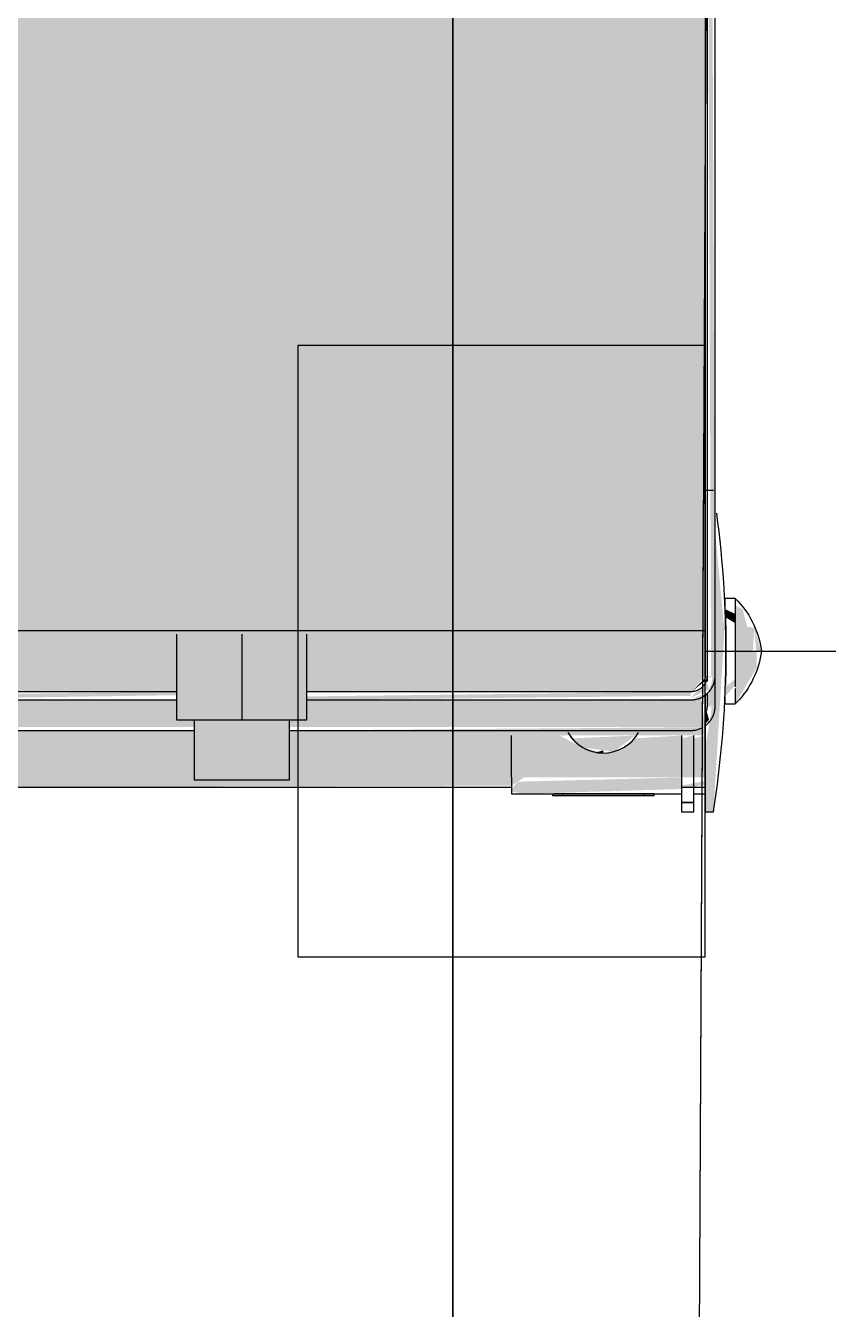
# Model space of a CAD drawing. Header units: metres. Extents: x 4 to 151, y -16 to 34.
# Drawn here: x 67.2968 to 67.4939, y 31.7867 to 32.1016 of the extents above; entities that cross this region are included whole.
import ezdxf

# ---------------------------------------------------------------- set-up
doc = ezdxf.new("R2010")
doc.units = ezdxf.units.M
doc.linetypes.add('IMPORT-_Tracejado pequeno', pattern=[2.25, 1.5, -0.7500000000000001])
for name, color, linetype, lineweight in [('A-ANNO-NOTE', 7, 'Continuous', 9), ('E-ELEC-EQPM', 7, 'Continuous', 50), ('E-LITE', 7, 'Continuous', 35), ('E-POWR-CNDT', 7, 'Continuous', 25), ('Espelho e Módulo', 7, 'Continuous', 9), ('KIRYA - PAREDE', 7, 'Continuous', 35), ('KIRYA - PISO', 7, 'Continuous', 9)]:
    doc.layers.add(name, color=color, linetype=linetype, lineweight=lineweight)
doc.layers.add('Base Revit Coremas_dwg', color=7, linetype='Continuous', lineweight=9, true_color=0x767676)

# ---------------------------------------------------------------- blocks, each defined once
blk = doc.blocks.new('Ramal de Entrada Individual_Saida Subterrânea_Medição em Muro - 3_Trifasico-3753992-PLANTA BAIXA - TÉRREO')
at = {"layer": 'E-ELEC-EQPM', "lineweight": 25, "true_color": 0x7f7f7f}
h = blk.add_hatch(color=8, dxfattribs=at)
h.paths.add_polyline_path([(0.1287964347096706, 0.2019793406996948), (0.1290866864164891, 0.2004793406997038), (0.1292897514196913, 0.2014860239896697), (0.129031157981026, 0.2017446174283394)])
h.paths.add_polyline_path([(0.1362964347096494, 0.2004793406997038), (0.1362964347096494, 0.2024793406997034), (0.1304893255387738, 0.2014776314561832), (0.1345897601260588, 0.2004795550171969)])
h.paths.add_polyline_path([(-0.1275464347097055, 0.2024452665259942), (-0.1275464347097055, 0.2024783988791017), (-0.1350464347097103, 0.2014793406997036), (-0.1342507518251444, 0.2004793406997038), (-0.129227829883577, 0.2014810383365257), (-0.1275464347097055, 0.2023481273817619)])
h = blk.add_hatch(color=8, dxfattribs=at)
h.paths.add_polyline_path([(0.1287964347096533, 0.202345366103484), (0.1287964347096533, 0.2024793406997034), (-0.1275464347097055, 0.2014793406997036), (-0.1275464347097055, 0.2004793406997038), (0.1287964347096533, 0.2014793406996949), (0.1287964347096533, 0.2021864474808897)])
h.paths.add_polyline_path([(-0.1247599972656906, 0.2021881749203982), (-0.1247599972656906, 0.2021841962378896), (-0.1275464347097055, 0.2021864474808897)])
at = {"layer": 'E-ELEC-EQPM', "lineweight": 25, "true_color": 0x73746c}
blk.add_hatch(color=8, dxfattribs=at).paths.add_polyline_path([(0.117824998189846, 0.2000000000000498), (-0.113210812367113, 0.2000000000000498), (-0.1132108123671108, 4.331468517193571e-14), (0.1178249981898482, 4.331468517193571e-14), (0.117824998189846, 0.1849625377168969)])
h = blk.add_hatch(color=8, dxfattribs=at)
h.paths.add_polyline_path([(0.141477473409409, 0.2000000000000498), (0.1335406112462211, 0.1990296756321229), (0.1347964347096541, 0.1964793406997047), (0.1347964347096562, 0.1021258470393259), (0.1397966562103387, 0.1021258470393259), (0.1397966562103387, 0.09792507921871006), (0.1414706013290934, 0.09792507921871006), (0.1414706013290913, 0.1964793406997047)])
h.paths.add_polyline_path([(0.1562814571898209, 4.331468517193571e-14), (0.1558249981898396, 0.1525000000000346), (0.1538249981898378, 0.1555000000000339), (0.1538249981898378, 0.1525000000000346), (0.1435333290883533, 0.1525000000000346), (0.1434953290295856, 0.2000000000000498), (0.141477473409409, 0.2000000000000498), (0.1422964347096524, 0.09792507921871006), (0.1543671622285694, 0.09792507921871006), (0.1543671622285694, 0.07452570206968094), (0.1422964347096524, 0.07452570206968094), (0.1422964347096524, 4.331468517193571e-14), (0.1504889383028157, 4.331468517193571e-14)])
h.paths.add_polyline_path([(0.1562814571898188, 0.1960002375125231), (0.1556193853920189, 0.2000000000000498), (0.1546910235936247, 0.2000000000000498), (0.1558249981898396, 0.1942446174547803), (0.1562814571898188, 0.1942446174547803), (0.1562814571898188, 0.1956639314390348)])
h.paths.add_polyline_path([(0.1414706013290934, 4.331468517193571e-14), (0.1414706013290934, 0.07452570206968094), (0.1397966562103387, 0.07452570206968094), (0.1397966562103387, 0.0703249342490651), (0.1347964347096562, 0.0703249342490651), (0.1347964347096562, 4.331468517193571e-14)])
h.paths.add_polyline_path([(0.1329304093058674, 0.1964793406997047), (0.1287964347096533, 0.2000000000000498), (0.117824998189846, 0.2000000000000498), (0.1178249981898482, 4.331468517193571e-14), (0.1327964347096545, 4.331468517193571e-14), (0.1327964347096545, 0.0703249342490651), (0.1187175483394971, 0.0703249342490651), (0.1187175483394971, 0.1021258470393259), (0.1327964347096545, 0.1021258470393259), (0.1328305088833637, 0.1964793406997047)])
at = {"layer": 'E-ELEC-EQPM', "lineweight": 25, "true_color": 0x7f7f7f}
for points in [[(0.1329304093058674, 0.1964793406997047), (0.1301251628155037, 0.2000000000000498), (0.129409750005518, 0.2000000000000498), (0.1328305088833637, 0.1965792411221976)], [(0.1342964347096542, 0.1964793406997047), (0.1321582704803599, 0.2009830188741266), (0.1303848520413997, 0.2003909233679571), (0.1340552537547567, 0.1967205216546088)], [(0.140753043556532, 0.2000000000000498), (0.1396706815487484, 0.2009793406997037), (0.1378249981898393, 0.2004507772195071), (0.1382757754093031, 0.2000000000000498)], [(0.1397966562103387, 0.1021258470393259), (0.1187175483394971, 0.1021258470393259), (0.1186568795420812, 0.0862253906441955), (0.1397966562103387, 0.0862253906441955)], [(0.1543671622285694, 0.09792507921871006), (0.1397966562103387, 0.09792507921871006), (0.1397966562103387, 0.0862253906441955), (0.1543671622285694, 0.0862253906441955), (0.1543671622285694, 0.09449831977300037)], [(0.1397966562103387, 0.0703249342490651), (0.1397966562103387, 0.0862253906441955), (0.1186568795420812, 0.0862253906441955), (0.1187175483394971, 0.0703249342490651), (0.1315062922942853, 0.0703249342490651)], [(0.1543671622285694, 0.0862253906441955), (0.1397966562103387, 0.0862253906441955), (0.1397966562103387, 0.07452570206968094), (0.1543671622285694, 0.07452570206968094), (0.1543671622285694, 0.07795246151539063)]]:
    blk.add_hatch(color=8, dxfattribs=at).paths.add_polyline_path(points)
h = blk.add_hatch(color=8, dxfattribs=at)
h.paths.add_polyline_path([(0.1347964347096562, -0.008853807203267434), (0.1336374191617694, 0.0703249342490651), (0.1327964347096545, 0.0703249342490651), (0.1337964347096565, -0.008853807203267434), (0.1347623605359449, -0.008853807203267434)])
h.paths.add_polyline_path([(0.1347964347096562, 0.1021258470393259), (0.1337964347096543, 0.1964793406997047), (0.1327964347096524, 0.1964793406997047), (0.1339363227327515, 0.1021258470393259), (0.1347807771435706, 0.1021258470393259)])
at = {"layer": 'E-ELEC-EQPM', "color": 253, "lineweight": 25, "true_color": 0xababab}
for p, q in [((0.1287964347096533, 0.2024793406997034), (-0.1275464347097055, 0.2024793406997034)), ((0.1362964347096494, 0.2024793406997034), (0.1287964347096533, 0.2024793406997034)), ((-0.1275464347097055, 0.2004793406997038), (0.1287964347096533, 0.2004793406997038)), ((-0.1132108123670779, 0.2), (0.1178249981898806, 0.2)), ((0.1178249981898806, 0.2), (0.1294097500055573, 0.2)), ((0.1178249981898806, 0.2), (0.1178249981898806, 0)), ((0.1287964347096533, 0.2004793406997038), (0.1302964347096529, 0.2004793406997038)), ((0.1331109849809519, 0.2004793406997038), (0.1362964347096494, 0.2004793406997038)), ((0.1332530435565763, 0.2), (0.1442305475579656, 0.2)), ((0.1411090092569557, 0.2000625133478696), (0.1409618710221543, 0.2002520988438169)), ((0.1411090092569557, 0.2000625133478696), (0.1409618710221543, 0.2002520988438169)), ((0.1411090092569557, 0.2000625133478696), (0.1409618710221543, 0.2002520988438169)), ((0.1411090092569557, 0.2000625133478696), (0.1409618710221543, 0.2002520988438169)), ((0.1411090092569557, 0.2000625133478696), (0.1409618710221543, 0.2002520988438169)), ((0.1562814571898522, 0.2), (0.1562814571898522, 0.1942446174547347)), ((0.1327964347096545, 0.1964793406997047), (0.1327964347096567, 0.1021258470393259)), ((0.1347964347096562, 0.1021258470393259), (0.1347964347096541, 0.1964793406997047)), ((0.1422964347096524, 0.09792507921871006), (0.1422964347096502, 0.1964793406997047)), ((0.1562814571898522, 0.1524999999999917), (0.1562814571898522, 0)), ((0.1186568795421118, 0.1021258470392838), (0.1397966562103694, 0.1021258470392838)), ((0.1397966562103694, 0.1021258470392838), (0.1397966562103694, 0.08622539064415041)), ((0.1543671622285694, 0.09792507921871006), (0.1397966562103387, 0.09792507921871006)), ((0.1543671622286023, 0.08622539064415144), (0.1543671622286023, 0.09792507921866161)), ((0.1186568795421118, 0.08622539064415019), (0.1397966562103694, 0.08622539064415019)), ((0.1397966562103694, 0.08622539064415019), (0.1397966562103694, 0.07032493424901955)), ((0.1543671622286023, 0.07452570206964114), (0.1543671622286023, 0.08622539064415138)), ((0.1397966562103387, 0.07452570206968094), (0.1543671622285694, 0.07452570206968094)), ((0.1422964347096502, -0.008853807203267434), (0.1422964347096502, 0.07452570206968094)), ((0.1397966562103694, 0.07032493424901955), (0.1186568795421118, 0.07032493424901955)), ((0.1327964347096545, 0.0703249342490651), (0.1327964347096545, -0.008853807203267434)), ((0.1347964347096562, -0.008853807203267434), (0.1347964347096562, 0.0703249342490651))]:
    blk.add_line(p, q, dxfattribs=at)
at = {"layer": 'E-ELEC-EQPM', "color": 253, "lineweight": 25, "true_color": 0xababab, "flags": 128}
for points in [[(0.1347964347096541, 0.1964793406997047), (0.1347916353496205, 0.1967192767048198), (0.134777244947468, 0.1969588288635113), (0.1347532865247784, 0.1971976139434367), (0.1347197984099066, 0.1974352499393842), (0.1346768341767011, 0.1976713566844696), (0.1346244625587669, 0.1979055564582651), (0.1345627673395198, 0.1981374745910918), (0.1344918472181491, 0.1983667400633989), (0.1344118156517224, 0.198592986099349), (0.1343228006736717, 0.1988158507535495), (0.1342249446889747, 0.1990349774901008), (0.1341184042463291, 0.1992500157529556), (0.1340033497877193, 0.199460621526766), (0.1338799653757358, 0.1996664578872312), (0.133748448399111, 0.1998671955400707), (0.1336090092569596, 0.2000625133478696), (0.1334618710221603, 0.2002520988438169), (0.1333072690844995, 0.2004356487315306), (0.1331454507740999, 0.2006128693703644), (0.1329766749657362, 0.2007834772451034), (0.1328012116647015, 0.2009471994195294), (0.1326193415748453, 0.2011037739730939), (0.1324313556495164, 0.2012529504199178), (0.132237554626087, 0.2013944901095047), (0.1320382485448643, 0.2015281666085424), (0.1318337562530511, 0.2016537660631609), (0.1316244048946982, 0.2017710875410056), (0.1314105293873154, 0.2018799433527541), (0.1311924718860906, 0.2019801593523297), (0.1309705812365136, 0.2020715752155103), (0.1307452124162879, 0.2021540446963948), (0.130516725967447, 0.2022274358614323), (0.1302854874195678, 0.2022916313004076), (0.130051866705002, 0.202346528314315), (0.1298162375670555, 0.2023920390796328), (0.1295789769620826, 0.2024280907888453), (0.1293404644564401, 0.2024546257669246), (0.1291010816192537, 0.202471601563556), (0.128861211412002, 0.2024789910210816), (0.1287964347096533, 0.2024793406997034)], [(0.1324313556495142, 0.2012529504199178), (0.132237554626087, 0.2013944901095047), (0.1320382485448621, 0.2015281666085424), (0.1318337562530511, 0.2016537660631609), (0.1316244048946961, 0.2017710875410056), (0.1314105293873132, 0.2018799433527541), (0.1311924718860906, 0.2019801593523297), (0.1309705812365136, 0.2020715752155103), (0.1307452124162879, 0.2021540446963948), (0.1305167259674449, 0.2022274358614323), (0.1302854874195678, 0.2022916313004076), (0.130051866705002, 0.202346528314315), (0.1298162375670555, 0.2023920390796328), (0.1295789769620826, 0.2024280907888453), (0.1293404644564401, 0.2024546257669246), (0.1291010816192537, 0.202471601563556), (0.128861211412002, 0.2024789910210816)], [(0.1324313556495142, 0.2012529504199178), (0.132237554626087, 0.2013944901095047), (0.1320382485448621, 0.2015281666085424), (0.1318337562530511, 0.2016537660631609), (0.1316244048946961, 0.2017710875410056), (0.1314105293873132, 0.2018799433527541), (0.1311924718860906, 0.2019801593523297), (0.1309705812365136, 0.2020715752155103), (0.1307452124162879, 0.2021540446963948), (0.1305167259674449, 0.2022274358614323), (0.1302854874195678, 0.2022916313004076), (0.130051866705002, 0.202346528314315), (0.1298162375670555, 0.2023920390796328), (0.1295789769620826, 0.2024280907888453), (0.1293404644564401, 0.2024546257669246), (0.1291010816192537, 0.202471601563556), (0.128861211412002, 0.2024789910210816)], [(0.1324313556495142, 0.2012529504199178), (0.132237554626087, 0.2013944901095047), (0.1320382485448621, 0.2015281666085424), (0.1318337562530511, 0.2016537660631609), (0.1316244048946982, 0.2017710875410056), (0.1314105293873132, 0.2018799433527541), (0.1311924718860906, 0.2019801593523297), (0.1309705812365136, 0.2020715752155103), (0.1307452124162879, 0.2021540446963948), (0.1305167259674449, 0.2022274358614323), (0.1302854874195678, 0.2022916313004076), (0.130051866705002, 0.202346528314315), (0.1298162375670555, 0.2023920390796328), (0.1295789769620826, 0.2024280907888453), (0.1293404644564401, 0.2024546257669246), (0.1291010816192537, 0.202471601563556), (0.128861211412002, 0.2024789910210816)], [(0.1324313556495142, 0.2012529504199178), (0.132237554626087, 0.2013944901095047), (0.1320382485448621, 0.2015281666085424), (0.1318337562530511, 0.2016537660631609), (0.1316244048946961, 0.2017710875410056), (0.1314105293873132, 0.2018799433527541), (0.1311924718860906, 0.2019801593523297), (0.1309705812365136, 0.2020715752155103), (0.1307452124162879, 0.2021540446963948), (0.1305167259674449, 0.2022274358614323), (0.1302854874195678, 0.2022916313004076), (0.130051866705002, 0.202346528314315), (0.1298162375670555, 0.2023920390796328), (0.1295789769620826, 0.2024280907888453), (0.1293404644564401, 0.2024546257669246), (0.1291010816192537, 0.202471601563556), (0.128861211412002, 0.2024789910210816)], [(0.1411090092569557, 0.2000625133478696), (0.1409618710221543, 0.2002520988438169), (0.1408072690844957, 0.2004356487315306), (0.1406454507740938, 0.2006128693703644), (0.1404766749657323, 0.2007834772451034), (0.1403012116646955, 0.2009471994195294), (0.1401193415748414, 0.2011037739730939), (0.1399313556495104, 0.2012529504199178), (0.1397375546260831, 0.2013944901095047), (0.1395382485448582, 0.2015281666085424), (0.1393337562530451, 0.2016537660631609), (0.1391244048946922, 0.2017710875410056), (0.1389105293873094, 0.2018799433527541), (0.1386924718860867, 0.2019801593523297), (0.1384705812365097, 0.2020715752155103), (0.1382452124162818, 0.2021540446963948), (0.138016725967441, 0.2022274358614323), (0.1377854874195639, 0.2022916313004076), (0.1375518667049981, 0.202346528314315), (0.1373162375670516, 0.2023920390796328), (0.1370789769620766, 0.2024280907888453), (0.1368404644564362, 0.2024546257669246), (0.1366010816192498, 0.202471601563556), (0.1363612114119981, 0.2024789910210816), (0.1362964347096494, 0.2024793406997034)], [(0.1399313556495104, 0.2012529504199178), (0.1397375546260831, 0.2013944901095047), (0.1395382485448582, 0.2015281666085424), (0.1393337562530451, 0.2016537660631609), (0.1391244048946922, 0.2017710875410056), (0.1389105293873094, 0.2018799433527541), (0.1386924718860867, 0.2019801593523297), (0.1384705812365097, 0.2020715752155103), (0.1382452124162818, 0.2021540446963948), (0.138016725967441, 0.2022274358614323), (0.1377854874195639, 0.2022916313004076), (0.1375518667049981, 0.202346528314315), (0.1373162375670516, 0.2023920390796328), (0.1370789769620766, 0.2024280907888453), (0.1368404644564362, 0.2024546257669246), (0.1366010816192498, 0.202471601563556), (0.1363612114119981, 0.2024789910210816)], [(0.1399313556495104, 0.2012529504199178), (0.1397375546260831, 0.2013944901095047), (0.1395382485448582, 0.2015281666085424), (0.1393337562530451, 0.2016537660631609), (0.1391244048946922, 0.2017710875410056), (0.1389105293873094, 0.2018799433527541), (0.1386924718860867, 0.2019801593523297), (0.1384705812365097, 0.2020715752155103), (0.1382452124162818, 0.2021540446963948), (0.138016725967441, 0.2022274358614323), (0.1377854874195639, 0.2022916313004076), (0.1375518667049981, 0.202346528314315), (0.1373162375670516, 0.2023920390796328), (0.1370789769620766, 0.2024280907888453), (0.1368404644564362, 0.2024546257669246), (0.1366010816192498, 0.202471601563556), (0.1363612114119981, 0.2024789910210816)], [(0.1399313556495104, 0.2012529504199178), (0.1397375546260831, 0.2013944901095047), (0.1395382485448582, 0.2015281666085424), (0.1393337562530451, 0.2016537660631609), (0.1391244048946922, 0.2017710875410056), (0.1389105293873094, 0.2018799433527541), (0.1386924718860867, 0.2019801593523297), (0.1384705812365097, 0.2020715752155103), (0.1382452124162818, 0.2021540446963948), (0.138016725967441, 0.2022274358614323), (0.1377854874195639, 0.2022916313004076), (0.1375518667049981, 0.202346528314315), (0.1373162375670516, 0.2023920390796328), (0.1370789769620766, 0.2024280907888453), (0.1368404644564362, 0.2024546257669246), (0.1366010816192498, 0.202471601563556), (0.1363612114119981, 0.2024789910210816)], [(0.1399313556495104, 0.2012529504199178), (0.1397375546260831, 0.2013944901095047), (0.1395382485448582, 0.2015281666085424), (0.1393337562530451, 0.2016537660631609), (0.1391244048946922, 0.2017710875410056), (0.1389105293873094, 0.2018799433527541), (0.1386924718860867, 0.2019801593523297), (0.1384705812365097, 0.2020715752155103), (0.1382452124162818, 0.2021540446963948), (0.138016725967441, 0.2022274358614323), (0.1377854874195639, 0.2022916313004076), (0.1375518667049981, 0.202346528314315), (0.1373162375670516, 0.2023920390796328), (0.1370789769620766, 0.2024280907888453), (0.1368404644564362, 0.2024546257669246), (0.1366010816192498, 0.202471601563556), (0.1363612114119981, 0.2024789910210816)], [(0.1399313556495104, 0.2012529504199178), (0.1397375546260831, 0.2013944901095047), (0.1395382485448582, 0.2015281666085424), (0.1393337562530451, 0.2016537660631609), (0.1391244048946922, 0.2017710875410056), (0.1389105293873094, 0.2018799433527541), (0.1386924718860867, 0.2019801593523297), (0.1384705812365097, 0.2020715752155103), (0.1382452124162818, 0.2021540446963948), (0.138016725967441, 0.2022274358614323), (0.1377854874195639, 0.2022916313004076), (0.1375518667049981, 0.202346528314315), (0.1373162375670516, 0.2023920390796328), (0.1370789769620766, 0.2024280907888453), (0.1368404644564362, 0.2024546257669246), (0.1366010816192498, 0.202471601563556), (0.1363612114119981, 0.2024789910210816)], [(0.1287964347096533, 0.2004793406997038), (0.128956392046401, 0.2004761411263467), (0.1291160934855309, 0.2004665475249189), (0.1292752835388093, 0.2004505752431215), (0.1294337075361113, 0.2004282498332055), (0.1295911120328335, 0.2003996070110656), (0.1297472452153631, 0.2003646925991167), (0.1299018573039091, 0.2003235624529447), (0.1300547009521189, 0.2002762823720266), (0.1302055316427538, 0.2002229279944146), (0.1303541080788896, 0.2001635846757155), (0.130500192569918, 0.2000983473525799), (0.1306435514118212, 0.2000273203908234), (0.1307839552610275, 0.1999506174184139), (0.1309211795013361, 0.1998683611437583), (0.1310550046032349, 0.1997806831593476), (0.1311852164751038, 0.1996877237312394), (0.131311606805728, 0.1995896315747051), (0.1314339733975401, 0.1994865636162675), (0.1315521204900974, 0.1993786847426663), (0.1316658590732524, 0.199266167537089), (0.1317750071895364, 0.1991491920030659), (0.1318793902252496, 0.1990279452764965), (0.1319788411897996, 0.1989026213262758), (0.1320732009828576, 0.1987734206439881), (0.1321623186488863, 0.1986405499231701), (0.1322460516186262, 0.1985042217286381), (0.1323242659371923, 0.1983646541563985), (0.1323968364783586, 0.1982220704848085), (0.1324636471447417, 0.1980766988173253), (0.1325245910535244, 0.1979287717176058), (0.1325795707074524, 0.1977785258374597), (0.13262849815081, 0.1976262015382267), (0.1326712951101255, 0.1974720425063158), (0.1327078931193942, 0.1973162953632691), (0.1327382336296082, 0.1971592092713033), (0.1327622681024223, 0.1970010355346504), (0.1327799580878042, 0.1968420271975626), (0.1327912752855563, 0.1966824386394412), (0.1327962015905755, 0.1965225251679386), (0.1327964347096545, 0.1964793406997047)], [(0.1347964347096541, 0.1964793406997047), (0.1347916353496205, 0.1967192767048198), (0.134777244947468, 0.1969588288635113), (0.1347532865247784, 0.1971976139434367), (0.1347197984099066, 0.1974352499393842), (0.1346768341767011, 0.1976713566844696), (0.1346244625587669, 0.1979055564582651), (0.1345627673395198, 0.1981374745910918), (0.1344918472181491, 0.1983667400633989), (0.1344118156517224, 0.198592986099349), (0.1343228006736717, 0.1988158507535495), (0.1342249446889747, 0.1990349774901008), (0.1341184042463291, 0.1992500157529556), (0.1340033497877193, 0.199460621526766), (0.1338799653757358, 0.1996664578872312), (0.133748448399111, 0.1998671955400707), (0.1336090092569596, 0.2000625133478696), (0.1334618710221603, 0.2002520988438169)], [(0.1347964347096541, 0.1964793406997047), (0.1347916353496205, 0.1967192767048198), (0.134777244947468, 0.1969588288635113), (0.1347532865247784, 0.1971976139434367), (0.1347197984099066, 0.1974352499393842), (0.1346768341767011, 0.1976713566844696), (0.1346244625587669, 0.1979055564582651), (0.1345627673395198, 0.1981374745910918), (0.1344918472181491, 0.1983667400633989), (0.1344118156517224, 0.198592986099349), (0.1343228006736717, 0.1988158507535495), (0.1342249446889747, 0.1990349774901008), (0.1341184042463291, 0.1992500157529556), (0.1340033497877193, 0.199460621526766), (0.1338799653757358, 0.1996664578872312), (0.133748448399111, 0.1998671955400707), (0.1336090092569596, 0.2000625133478696), (0.1334618710221603, 0.2002520988438169)], [(0.1347964347096541, 0.1964793406997047), (0.1347916353496205, 0.1967192767048198), (0.134777244947468, 0.1969588288635113), (0.1347532865247784, 0.1971976139434367), (0.1347197984099066, 0.1974352499393929), (0.1346768341767011, 0.1976713566844696), (0.1346244625587669, 0.1979055564582651), (0.1345627673395198, 0.1981374745910918), (0.1344918472181491, 0.1983667400633989), (0.1344118156517224, 0.198592986099349), (0.1343228006736717, 0.1988158507535495), (0.1342249446889747, 0.1990349774901008), (0.1341184042463291, 0.1992500157529556), (0.1340033497877193, 0.199460621526766), (0.1338799653757358, 0.1996664578872312), (0.133748448399111, 0.1998671955400707), (0.1336090092569596, 0.2000625133478696), (0.1334618710221603, 0.2002520988438169)], [(0.1347964347096541, 0.1964793406997047), (0.1347916353496205, 0.1967192767048198), (0.134777244947468, 0.1969588288635113), (0.1347532865247784, 0.1971976139434367), (0.1347197984099066, 0.1974352499393842), (0.1346768341767011, 0.1976713566844696), (0.1346244625587669, 0.1979055564582651), (0.1345627673395198, 0.1981374745910918), (0.1344918472181491, 0.1983667400633989), (0.1344118156517224, 0.198592986099349), (0.1343228006736717, 0.1988158507535495), (0.1342249446889747, 0.1990349774901008), (0.1341184042463291, 0.1992500157529556), (0.1340033497877193, 0.199460621526766), (0.1338799653757336, 0.1996664578872312), (0.133748448399111, 0.1998671955400707), (0.1336090092569596, 0.2000625133478696), (0.1334618710221603, 0.2002520988438169)], [(0.1362964347096494, 0.2004793406997038), (0.1364563920463971, 0.2004761411263467), (0.136616093485527, 0.2004665475249189), (0.1367752835388033, 0.2004505752431215), (0.1369337075361053, 0.2004282498332055), (0.1370911120328296, 0.2003996070110656), (0.1372472452153592, 0.2003646925991167), (0.1374018573039053, 0.2003235624529447), (0.1375547009521151, 0.2002762823720266), (0.1377055316427499, 0.2002229279944146), (0.1378541080788835, 0.2001635846757155), (0.1380001925699141, 0.2000983473525799), (0.1381435514118152, 0.2000273203908234)], [(0.1422964347096502, 0.1964793406997047), (0.1422916353496145, 0.1967192767048198), (0.1422772449474641, 0.1969588288635113), (0.1422532865247723, 0.1971976139434367), (0.1422197984099027, 0.1974352499393929), (0.1421768341766972, 0.1976713566844696), (0.142124462558763, 0.1979055564582651), (0.1420627673395159, 0.1981374745910918), (0.1419918472181452, 0.1983667400633989), (0.1419118156517185, 0.198592986099349), (0.1418228006736678, 0.1988158507535495), (0.1417249446889687, 0.1990349774901008), (0.1416184042463252, 0.1992500157529556), (0.1415033497877154, 0.199460621526766)], [(0.1422964347096502, 0.1964793406997047), (0.1422916353496145, 0.1967192767048198), (0.1422772449474641, 0.1969588288635113), (0.1422532865247723, 0.1971976139434367), (0.1422197984099027, 0.1974352499393929), (0.1421768341766972, 0.1976713566844696), (0.142124462558763, 0.1979055564582651), (0.1420627673395159, 0.1981374745910918), (0.1419918472181452, 0.1983667400633989), (0.1419118156517185, 0.198592986099349), (0.1418228006736678, 0.1988158507535495), (0.1417249446889687, 0.1990349774901008), (0.1416184042463252, 0.1992500157529556), (0.1415033497877154, 0.199460621526766)], [(0.1422964347096502, 0.1964793406997047), (0.1422916353496145, 0.1967192767048198), (0.1422772449474641, 0.1969588288635113), (0.1422532865247723, 0.1971976139434367), (0.1422197984099027, 0.1974352499393929), (0.1421768341766972, 0.1976713566844696), (0.142124462558763, 0.1979055564582651), (0.1420627673395159, 0.1981374745910918), (0.1419918472181452, 0.1983667400633989), (0.1419118156517185, 0.198592986099349), (0.1418228006736678, 0.1988158507535495), (0.1417249446889687, 0.1990349774901008), (0.1416184042463252, 0.1992500157529556)], [(0.142296434709648, 0.1964793406997047), (0.1422916353496145, 0.1967192767048198), (0.1422772449474641, 0.1969588288635113), (0.1422532865247723, 0.1971976139434367), (0.1422197984099027, 0.1974352499393842), (0.1421768341766972, 0.1976713566844696), (0.142124462558763, 0.1979055564582651), (0.1420627673395138, 0.1981374745910918), (0.1419918472181452, 0.1983667400633989), (0.1419118156517164, 0.198592986099349), (0.1418228006736678, 0.1988158507535495), (0.1417249446889687, 0.1990349774901008), (0.141618404246323, 0.1992500157529556)], [(0.142296434709648, 0.1964793406997047), (0.1422916353496145, 0.1967192767048198), (0.1422772449474641, 0.1969588288635113), (0.1422532865247723, 0.1971976139434367), (0.1422197984099027, 0.1974352499393842), (0.1421768341766972, 0.1976713566844696), (0.142124462558763, 0.1979055564582651), (0.1420627673395138, 0.1981374745910918), (0.1419918472181452, 0.1983667400633989), (0.1419118156517164, 0.198592986099349), (0.1418228006736678, 0.1988158507535495), (0.1417249446889687, 0.1990349774901008)], [(0.142296434709648, 0.1964793406997047), (0.1422916353496145, 0.1967192767048198), (0.1422772449474641, 0.1969588288635113), (0.1422532865247723, 0.1971976139434367), (0.1422197984099027, 0.1974352499393842), (0.1421768341766972, 0.1976713566844696), (0.142124462558763, 0.1979055564582651), (0.1420627673395138, 0.1981374745910918), (0.1419918472181452, 0.1983667400633989), (0.1419118156517164, 0.198592986099349), (0.1418228006736678, 0.1988158507535495)]]:
    blk.add_lwpolyline(points, dxfattribs=at)
blk = doc.blocks.new('1_g_ Sensor de Presença_Conjunto 4x2 - a_Sensor de presença-V17-PLANTA BAIXA - TÉRREO')
at = {"layer": 'Espelho e Módulo', "lineweight": 25, "true_color": 0xfbfbfb}
h = blk.add_hatch(color=7, dxfattribs=at)
h.paths.add_polyline_path([(-0.00569330862203733, 0.01213564021141888), (-0.006051971160266834, 0.01032366488579048), (-0.01030135190412031, 0.009206414284588255), (-0.01119393857839024, 0.007410572915028729), (-5.197762220632285e-14, 0.007410572915028729), (-3.248601387895178e-14, 0.01171355358728849)])
h.paths.add_polyline_path([(-3.248601387895178e-14, 0.01266832442787406), (-3.248601387895178e-14, 0.01384036866988861), (-0.00569330862203733, 0.01213564021141888), (-3.248601387895178e-14, 0.01249449487398974)])
for points in [[(0.01292625189653889, 0.007410572915028729), (0.004071227829352455, 0.01266832442787406), (-3.248601387895178e-14, 0.01266832442787406), (-3.248601387895178e-14, 0.007410572915028729), (0.01176476193618577, 0.007410572915028729)], [(-0.006855180278575597, 0.007410572915028729), (-0.009140240371419691, 0.007410572915028729), (-0.01030135190412031, 0.004921356621564178), (-0.00822828746386516, 0.005134648236380963)], [(0.01119393857832526, 0.004886929808700484), (0.008310646872354199, 0.007410572915028729), (0.006855180278510625, 0.007410572915028729), (0.00874999999996769, 0.004981191821022389)]]:
    blk.add_hatch(color=7, dxfattribs=at).paths.add_polyline_path(points)
h = blk.add_hatch(color=7, dxfattribs=at)
h.paths.add_polyline_path([(0.01347143651977636, 0.001979340699714294), (0.01368786761167688, 0.0005134148734238352), (0.01371261747466739, 0.001738159744818927)])
h.paths.add_polyline_path([(0.03945262852539683, 0.002040112774588579), (-0.005000000000027018, 0.004742464549586248), (-0.02928399791265069, 0.00247934069971418), (0.01516400749346464, 0.00147772624931697), (0.02383883476479843, 6.064055924070999e-14), (0.03945262852539683, 6.064055924070999e-14)])
h.paths.add_polyline_path([(0.01408475181565187, 6.064055924070999e-14), (0.01347143651977636, 0.0004793406997146349), (0.01347143651977636, 6.064055924070999e-14)])
h.paths.add_polyline_path([(0.006584751815644916, 6.064055924070999e-14), (0.005971436519780229, 0.0004793406997146349), (0.005971436519780229, 6.064055924070999e-14)])
at = {"layer": 'Espelho e Módulo', "color": 253, "lineweight": 25, "true_color": 0xababab}
for p, q in [((-0.01292625189660603, 0.007410572915028729), (-0.01292625189660603, 0.004805148768996469)), ((-0.01292625189657255, 0.007410572914977334), (0, 0.007410572914977334)), ((8.353174447702684e-17, 0.007410572914977334), (0.00877277167749414, 0.007410572914977334)), ((0.009140240371391968, 0.007410572914977334), (0.01292625189657255, 0.007410572914977334)), ((0.01292625189653889, 0.004805148768996469), (0.01292625189653889, 0.007410572915028729)), ((-0.03945262852542644, 0.002040112774548377), (-0.03945262852542796, 0)), ((0.03945262852542796, -2.707167823245982e-16), (0.03945262852542796, 0.002040112774547159)), ((0.02067033083974575, -1.418360617192914e-16), (0.03945262852542796, -2.707167823245982e-16))]:
    blk.add_line(p, q, dxfattribs=at)
at = {"layer": 'Espelho e Módulo', "color": 253, "lineweight": 25, "true_color": 0xababab, "flags": 128}
for points in [[(-0.01292625189660603, 0.007410572915028729), (-0.01229637412130388, 0.008027682759729942), (-0.01164232236923023, 0.008619110589527804), (-0.01096514298366438, 0.009183910246054142), (-0.01026591930716412, 0.00972117817034457), (-0.00954576994845201, 0.01023005484831883), (-0.00880584699288217, 0.01070972618588346), (-0.008047334159335447, 0.01115942481117045), (-0.007271444906542536, 0.01157843130235265), (-0.006479420491793422, 0.011966075338411), (-0.005672527985195131, 0.01232173677158014), (-0.004852058242628926, 0.01264484661943664), (-0.004019323840659883, 0.0129348879751484), (-0.003175656976690772, 0.01319139683443002), (-0.002322407337730107, 0.01341396283781785), (-0.00146093994118541, 0.01360222992718202), (-0.0005926329511187078, 0.01375589691534056), (-3.248601387895178e-14, 0.01384036866988861)], [(-3.248601387895178e-14, 0.01384036866988861), (0.0008721590024061129, 0.01371033311046308), (0.001738420335223435, 0.0135455245078082), (0.002597398165083121, 0.01334620652050906), (0.003447718310697616, 0.0131126980148616), (0.00428802044122387, 0.01284537255463438), (0.005116960252503571, 0.01254465780355108), (0.00593321161767625, 0.01221103484104847), (0.006735468708678412, 0.01184503739272168), (0.007522448085306474, 0.01144725097640121), (0.008292890748434633, 0.01101831196549017), (0.009045564154156386, 0.01055890657091325), (0.009779264185581622, 0.01006976974328868), (0.0104928170791771, 0.009551683997211785), (0.01118508130252955, 0.009005478159356586), (0.01185494938055556, 0.008432026042526674), (0.01250134966722819, 0.007832245047795028), (0.01292625189653889, 0.007410572915028729)]]:
    blk.add_lwpolyline(points, dxfattribs=at)
at = {"layer": 'Espelho e Módulo', "color": 253, "lineweight": 25, "true_color": 0xababab}
blk.add_arc((-2.089595163567992e-15, -0.2479059238677093), 0.2530405721040361, 81.03017697777777, 97.69667659901235, dxfattribs=at)
for points, knots in [([(1.696171563050158e-15, 0.005134648236326887), (-0.0007811249564025199, 0.005134648236326899), (-0.002302356304051592, 0.005127346044937876), (-0.00443212115390387, 0.005098735018412428), (-0.006496270926834919, 0.005053841593285458), (-0.00835522006901665, 0.004998628262875609), (-0.00994673003141049, 0.004940470628261242), (-0.01125417248623635, 0.004885090435115678), (-0.0122002114937937, 0.004840746483232058), (-0.01284872083189125, 0.004808344489207767), (-0.01297858613394371, 0.004801582614541736), (-0.01280063751034736, 0.004810694932323785), (-0.0124150548590625, 0.004830082459648756), (-0.01182015548882785, 0.004858881340983075), (-0.01128610959740129, 0.00488285454597296), (-0.01119371670926099, 0.004886947278661946)], [0, 0, 0, 0, 0.05555555555555555, 0.1111111111111111, 0.1666666666666667, 0.2222222222222222, 0.2777777777777778, 0.3333333333333333, 0.3888888888888888, 0.4444444444444444, 0.5138888888888888, 0.548611111111111, 0.5833333333333333, 0.6527777777777777, 0.666626999177329, 0.666626999177329, 0.666626999177329, 0.666626999177329]), ([(-0.008310950520438527, 0.004998171475362962), (-0.0081676014011489, 0.00500287161856779), (-0.007289820419404897, 0.005030895366183436), (-0.004655559906089972, 0.005101761145324693), (-0.00195310092701532, 0.005134648236326914), (1.471381195594472e-15, 0.005134648236326887)], [0.7777777777777779, 0.7777777777777779, 0.7777777777777779, 0.7777777777777779, 0.7916666666666667, 0.8611111111111112, 1, 1, 1, 1]), ([(1.47142638759878e-15, 0.005134648236326887), (0.001562480741614607, 0.005134648236326866), (0.003748735284144215, 0.005113575762881976), (0.006492554403116174, 0.00505392805480449), (0.007730993905161572, 0.005017173044046901), (0.008306220534907196, 0.004998282960021017)], [0, 0, 0, 0, 0.1111111111111111, 0.1666666666666667, 0.2222222222222222, 0.2222222222222222, 0.2222222222222222, 0.2222222222222222]), ([(0.00831661020766836, 0.004997976713559394), (0.008172808698583658, 0.005002697579835024), (0.007292115140152548, 0.005030851576797116), (0.004657097179297113, 0.005101724457281076), (0.001952812391011768, 0.005134648236326857), (1.696075587918552e-15, 0.005134648236326887)], [0.7777777777777779, 0.7777777777777779, 0.7777777777777779, 0.7777777777777779, 0.7916666666666667, 0.8611111111111112, 1, 1, 1, 1]), ([(0.01119339011818241, 0.004886954094467605), (0.01156937387523508, 0.004870316900403283), (0.01219981672390593, 0.004840764386263248), (0.01284798271400226, 0.004808382731611584), (0.01297849336991624, 0.004801585686514921), (0.01280148783565385, 0.004810654347975609), (0.01241423570543965, 0.004830111086609834), (0.01155128345735516, 0.004871985509146037), (0.01018689292493825, 0.004930906905886908), (0.00915992696625795, 0.004969183009296704), (0.008750813297011906, 0.00498333796266408)], [0.3333333333333333, 0.3333333333333333, 0.3333333333333333, 0.3333333333333333, 0.3888888888888888, 0.4444444444444444, 0.5138888888888888, 0.548611111111111, 0.5833333333333333, 0.6527777777777777, 0.7222222222222222, 0.7634944412361477, 0.7634944412361477, 0.7634944412361477, 0.7634944412361477])]:
    blk.add_open_spline(points, degree=3, knots=knots, dxfattribs=at)
blk = doc.blocks.new('PVC Corrugado Amarelo_Caixa de Luz 4x2 - PVC Corrugado Amarelo_Caixa de Luz 4x2-V18-PLANTA BAIXA - TÉRREO')
at = {"layer": 'E-POWR-CNDT', "true_color": 0xffff00}
for points in [[(-0.03499999999996172, 0.04449999999996389), (-0.03382842712470684, 0.005755382545217504), (-0.03099999999996263, 0.005755382545217504), (-0.03203527618036988, 0.04605291427057369), (-0.03382842712470684, 0.04749999999996321), (-0.03446410161509946, 0.04749999999996321)], [(-0.02465925826283734, 0.02241180954904442), (-0.02070507723077285, 0.01714027715840673), (-0.02140208917829384, 0.03234816783476242), (-0.0220710678118268, 0.03207106781183752), (-0.0236602540378051, 0.02999999999995853), (-0.02448265759736232, 0.02375322478013786)], [(-0.02499999999996183, 0.02499999999995967), (-0.02431851652574101, 0.02499999999995967), (-0.02479434416921149, 0.02656211112218096)], [(-0.03099999999996263, 0.002755382545218185), (-0.0206917519393384, 0.002755382545218185), (-0.02140554936805513, 0.005755382545217504), (-0.03099999999996263, 0.005755382545217504)]]:
    blk.add_hatch(color=2, dxfattribs=at).paths.add_polyline_path(points)
h = blk.add_hatch(color=2, dxfattribs=at)
h.paths.add_polyline_path([(-0.03099999999996263, -5.197762220632285e-14), (-0.0207083308984759, -5.197762220632285e-14), (-0.02140554936805513, 0.002755382545218185), (-0.03099999999996263, 0.002755382545218185)])
h.paths.add_polyline_path([(-0.03099999999996263, 0.0103935600385832), (-0.03099999999996263, 0.005755382545217504), (-0.0207083308984759, 0.005755382545217504), (-0.02140208917829384, 0.01741560682819727), (-0.0236602540378051, 0.0199999999999608), (-0.02499999999996183, 0.02499999999995967), (-0.0236602540378051, 0.02999999999995853), (-0.0207083308984759, 0.03575151601979872), (-0.0207083308984759, 0.04749999999996321), (-0.03099999999996047, 0.04749999999996321), (-0.03099999999996263, 0.0129259271713405)])
at = {"layer": 'E-POWR-CNDT', "color": 253, "true_color": 0xababab}
for p, q in [((-0.03499999999996172, 0.04749999999996321), (-0.03499999999996172, 0.005755382545217504)), ((-0.03486370330515626, 0.04749999999999995), (-0.03499999999999998, 0.04749999999999995)), ((-0.03100000000000001, 0.04750000000000003), (-0.03499999999999998, 0.04750000000000003)), ((-0.031, 0.04749999999999995), (-0.03299999999999999, 0.04749999999999995)), ((-0.03100000000000001, 0.04750000000000003), (-0.02070833089851374, 0.04750000000000003)), ((-0.03499999999996172, 0.03749999999995682), (-0.0354603475573177, 0.03749999999995682)), ((-0.03499999999996172, 0.03749999999995682), (-0.0354603475573177, 0.03749999999995682)), ((-0.03546034755735734, 0.03749999999999998), (-0.03546034755735734, 0.02499999999999994)), ((-0.03546034755735734, 0.03749999999999993), (-0.03546034755735734, 0.02499999999999985)), ((-0.03499999999996172, 0.03499999999995739), (-0.0354603475573177, 0.03499999999995739)), ((-0.03546034755735734, 0.03500000000000005), (-0.03546034755735734, 0.02500000000000006)), ((-0.03499999999999999, 0.02500000000000004), (-0.03499999999999999, 0.03707407282861333)), ((-0.03499999999999999, 0.02500000000000003), (-0.03499999999999999, 0.03707407282861333)), ((-0.03499999999999998, 0.02500000000000002), (-0.03499999999999998, 0.03707407282861331)), ((-0.03499999999999998, 0.02499999999999977), (-0.03499999999999998, 0.03707407282861325)), ((-0.03499999999999999, 0.02500000000000007), (-0.03499999999999999, 0.03465925826289074)), ((-0.03499999999999999, 0.02500000000000006), (-0.03499999999999999, 0.03465925826289074)), ((-0.03546034755735734, 0.02500000000000004), (-0.03546034755735734, 0.01249999999999997)), ((-0.03546034755735734, 0.02499999999999995), (-0.03546034755735734, 0.01249999999999992)), ((-0.03546034755735734, 0.02500000000000008), (-0.03546034755735734, 0.01500000000000006)), ((-0.03499999999999999, 0.01249999999999997), (-0.03499999999999999, 0.02500000000000012)), ((-0.03499999999999998, 0.01249999999999992), (-0.03499999999999998, 0.02499999999999987)), ((-0.03499999999999999, 0.01500000000000006), (-0.03499999999999999, 0.02500000000000006)), ((-0.0354603475573177, 0.01499999999995327), (-0.03499999999996172, 0.01499999999995327)), ((-0.0354603475573177, 0.01249999999996251), (-0.03499999999996172, 0.01249999999996251)), ((-0.0354603475573177, 0.01249999999996251), (-0.03499999999996172, 0.01249999999996251)), ((-0.03945262852538817, 0.005755382545217504), (-0.03945262852538817, 0.002755382545218185)), ((-0.03709680190075201, 0.005755382545258425), (-0.0394526285254279, 0.005755382545258425)), ((-0.03709680190075201, 0.005755382545258425), (-0.0394526285254279, 0.005755382545258425)), ((-0.03710199885291466, 0.005755382545217504), (-0.03710199885291466, 0.002755382545218185)), ((-0.03710199885291466, 0.005755382545217504), (-0.03710199885291466, 0.002755382545218185)), ((-0.03100000000000469, 0.00575538254525846), (-0.03710199885295151, 0.00575538254525846)), ((-0.03545849455626718, 0.00575538254525839), (-0.03710199885295151, 0.00575538254525839)), ((-0.03709680190075154, 0.00575538254525839), (-0.03709680190075154, 0.00275538254525839)), ((-0.03709680190075167, 0.00575538254525846), (-0.03709680190075167, 0.00275538254525846)), ((-0.03100000000000001, 0.005755382545258458), (-0.03499999999999998, 0.005755382545258458)), ((-0.03486370330515626, 0.00575538254525839), (-0.03499999999999998, 0.00575538254525839)), ((-0.02070808905941292, 0.005755382545258329), (-0.03100000000000465, 0.005755382545258329)), ((-0.0394526285254279, 0.002755382545258425), (-0.03709680190075167, 0.002755382545258425)), ((-0.0394526285254279, 0.002755382545258425), (-0.03709680190075235, 0.002755382545258425)), ((-0.03710199885295151, 0.00275538254525839), (-0.03126575193977522, 0.00275538254525839)), ((-0.03710199885295151, 0.00275538254525846), (-0.03100000000000465, 0.00275538254525846)), ((-0.03499999999996172, 0.002755382545218185), (-0.03499999999996172, -4.331468517193571e-14)), ((-0.03499999999999998, 0.002755382545258455), (-0.03099999999999998, 0.002755382545258455)), ((-0.03499999999999998, 0.002755382545258387), (-0.03203527618041013, 0.002755382545258387)), ((-0.03100000000000341, 0.002755382545258328), (-0.02070808905941169, 0.002755382545258328))]:
    blk.add_line(p, q, dxfattribs=at)
for radius, start, end in [(0.01000000000000001, 119.9999999999999, 179.9999999999998), (0.009999999999999993, 120.0000000000004, 135.0000000000003), (0.009999999999999995, 150.0000000000003, 180.0000000000003), (0.01000000000000001, 180.0000000000002, 240.0000000000002), (0.01000000000000001, 179.9999999999998, 239.9999999999993)]:
    blk.add_arc((-0.015, 0.0250000000000001), radius, start, end, dxfattribs=at)
blk = doc.blocks.new('ELE_PRAÇA_COREMAS_rvt-1-PLANTA BAIXA - TÉRREO')
at = {"layer": 'A-ANNO-NOTE', "color": 253, "lineweight": 25, "true_color": 0xababab}
for p, q in [((43.96734820996301, 30.85654712061202), (43.96734820996301, 32.35654712061202)), ((43.96734820996301, 32.35654712061201), (43.967348209963, 30.85654712061201)), ((43.92930472592645, 32.02315479551411), (43.92930472592645, 31.87315479551411)), ((44.02930472592646, 32.0231547955141), (43.92930472592645, 32.0231547955141)), ((44.02930472592646, 31.8731547955141), (44.02930472592646, 32.0231547955141)), ((44.02930472592646, 31.9481547955141), (44.14930472592646, 31.9481547955141)), ((43.92930472592645, 31.87315479551411), (44.02930472592646, 31.87315479551411))]:
    blk.add_line(p, q, dxfattribs=at)
at = {"layer": 'E-ELEC-EQPM', "color": 253, "lineweight": 25, "true_color": 0xababab, "rotation": 269.9999999999997}
blk.add_blockref('Ramal de Entrada Individual_Saida Subterrânea_Medição em Muro - 3_Trifasico-3753992-PLANTA BAIXA - TÉRREO', (43.82930472592646, 32.07097979370398), dxfattribs=at)
at = {"layer": 'E-LITE', "color": 253, "lineweight": 25, "true_color": 0xababab, "rotation": 269.9999999999997}
blk.add_blockref('1_g_ Sensor de Presença_Conjunto 4x2 - a_Sensor de presença-V17-PLANTA BAIXA - TÉRREO', (44.02930472592646, 31.9481547955141), dxfattribs=at)
at = {"layer": 'E-POWR-CNDT', "color": 253, "lineweight": 25, "true_color": 0xababab, "rotation": 89.9999999999988}
blk.add_blockref('PVC Corrugado Amarelo_Caixa de Luz 4x2 - PVC Corrugado Amarelo_Caixa de Luz 4x2-V18-PLANTA BAIXA - TÉRREO', (44.02930472592646, 31.9481547955141), dxfattribs=at)
blk = doc.blocks.new('Base Revit Coremas_dwg-8208185-PLANTA BAIXA - TÉRREO')
at = {"layer": 'KIRYA - PAREDE', "color": 254, "linetype": 'IMPORT-_Tracejado pequeno', "lineweight": 25, "true_color": 0xe3e3e3, "flags": 128}
blk.add_lwpolyline([(43.8303743656611, 32.29029984667204), (44.03037198712014, 32.28932444382485), (43.88818444179901, 3.135041217504295), (0.2430317316807304, 0.01733232205788227), (0.2287814213225375, 0.2168239977104349), (43.68909060193573, 3.32132894540041), (43.83037436566793, 32.29029984667204), (44.03037198712014, 32.28932444382485), (43.88818444179901, 3.135041217504295), (0.2430317316807304, 0.01733232205788227), (0.2287814213225375, 0.2168239977104349), (43.68909060193573, 3.32132894540041)], close=True, dxfattribs=at)
at = {"layer": 'KIRYA - PISO', "color": 254, "linetype": 'IMPORT-_Tracejado pequeno', "lineweight": 25, "true_color": 0xe3e3e3, "flags": 128}
blk.add_lwpolyline([(1.57988031332934e-05, -2.70612554231775e-05), (1.518308624821429, 12.10512831732467), (44.0319337938779, 32.60955893732444), (43.88818444179901, 3.135041217504295), (1.57988031332934e-05, -2.70612554231775e-05), (1.518308624821429, 12.10512831732467), (44.0319337938779, 32.60955893732444), (43.88818444179901, 3.135041217504295)], close=True, dxfattribs=at)

msp = doc.modelspace()

# ---------------------------------------------------------------- block references
at = {"lineweight": 5}
msp.add_blockref('ELE_PRAÇA_COREMAS_rvt-1-PLANTA BAIXA - TÉRREO', (23.43429510335828, 0), dxfattribs=at)
at = {"layer": 'Base Revit Coremas_dwg', "color": 254, "linetype": 'IMPORT-_Tracejado pequeno', "lineweight": 25, "true_color": 0xe3e3e3}
msp.add_blockref('Base Revit Coremas_dwg-8208185-PLANTA BAIXA - TÉRREO', (23.43429510335828, 0), dxfattribs=at)

doc.saveas('drawing.dxf')
